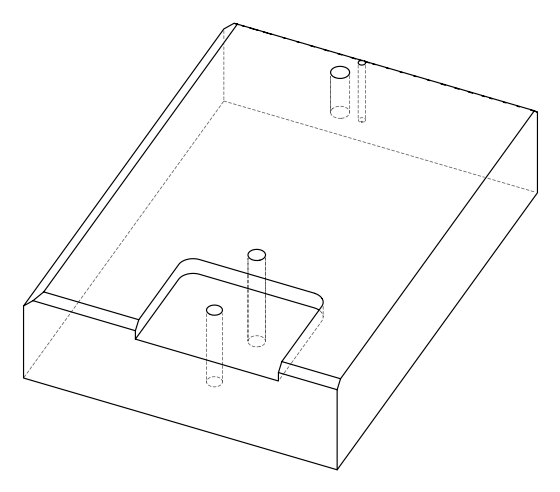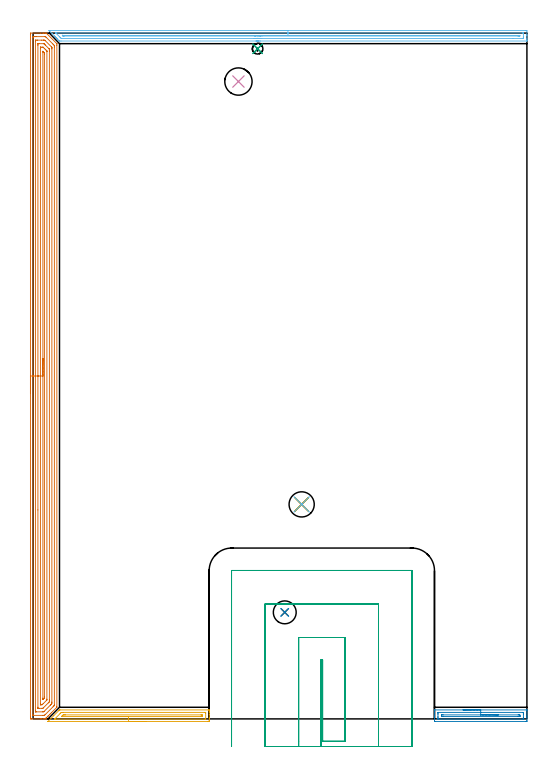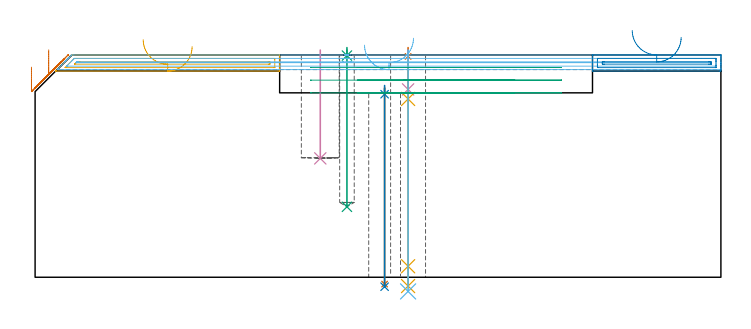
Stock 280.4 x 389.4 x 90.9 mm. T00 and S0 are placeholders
(PLAN: 15 operations, 9 tool changes, 37.6 min)
(1 SPOT_DRILL | STEP1HOLE | NXT0321_9005460120000 | 0.03 min | 2 mm3)
(2 SPOT_DRILL_1 | STEP1HOLE_1 | NXT0321_9005460120000 | 0.03 min | 1655 mm3)
(3 SPOT_DRILL_2 | STEP1POCKET | NXT0321_9005460120000 | 0.03 min | 0 mm3)
(4 DRILL_BLIND_HOLE_INTO_CENTER | STEP1HOLE | UGT0301_209 | 0.07 min | 841 mm3)
(5 GUN_DRILL_THROUGH_HOLE | STEP1HOLE | UGT0307_006 | 0.47 min | 4975 mm3)
(6 DRILL_TO_ENLARGE_THROUGH_HOLE | STEP1HOLE | UGT0301_275 | 0.4 min | 8747 mm3)
(7 DRILL_THROUGH_HOLE_INTO_CENTER | STEP1HOLE_1 | NXT0301_042 | 0.33 min | 2971 mm3)
(8 DRILL_TO_ENLARGE_THROUGH_HOLE_1 | STEP1HOLE_1 | NXT0301_101 | 0.33 min | 7408 mm3)
(9 DRILL_BLIND_HOLE_INTO_CENTER_1 | STEP1POCKET | UGT0301_455 | 0.26 min | 1703 mm3)
(10 INDEXABLE_INSERT_DRILL_BLIND_HOLE_FROM_SOLID | STEP1POCKET_1 | NXT0302_002 | 0.18 min | 7931 mm3)
(11 AREA_MILL | FG_CHAMFER_SURFACE | UGT0205_001 | 2.3 min | 2178 mm3)
(12 AREA_MILL_1 | FG_CHAMFER_SURFACE_1 | UGT0205_001 | 6.6 min | 4955 mm3)
(13 AREA_MILL_2 | FG_CHAMFER_SURFACE_2 | UGT0205_001 | 18.78 min | 43462 mm3)
(14 AREA_MILL_3 | FG_CHAMFER_SURFACE_3 | UGT0205_001 | 1.43 min | 1250 mm3)
(15 MILL_SLOT | SLOT_PARTIAL_RECTANGULAR | UGT0201_109 | Follow Part, ap 6.35, ae 75% | 6.38 min | 188990 mm3)
(TOOL NXT0321_9005460120000 | NC Spot Drill, 142deg, 12mm, Carbide, Uncoated | D12 PA142 FL30 Z2)
(TOOL UGT0301_209 | Twist Drill 9.4 mm | D9.4 PA118 FL78 Z2)
(TOOL UGT0307_006 | Gun Drill 9 mm | D9 PA130 FL24 Z1)
(TOOL UGT0301_275 | Twist Drill 14.3 mm | D14.3 PA118 FL114 Z2)
(TOOL NXT0301_042 | Carbide Drill 7.1mm [860.1-0710-057A1-MM 2214] | D7.1 PA140 FL85 Z2)
(TOOL NXT0301_101 | Carbide Drill 13mm [860.1-1300-104A1-MM 2214] | D13 PA140 FL123 Z2)
(TOOL UGT0301_455 | Carbide Drill 6.0 mm | D6 PA118 FL63 Z2)
(TOOL NXT0302_002 | Index. Insert Drill 15.5mm [880-D1550L20-05] | D15.5 PA176 FL78 Z2)
(TOOL UGT0205_001 | Chamfer Mill 20 x 3 x 45 deg. | D20 FL50 Z2)
(TOOL UGT0201_109 | End Mill 25.4 mm | D25.4 FL25 Z2)
(OP 1 SPOT_DRILL)
G17 G21 G94 G90
T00 M6
G54
G17 G0 G90 X152.5 Y121.8 S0 M3
G43 Z100.9 H0
G94 G81 G98 Z90.285 F250. R93.9
G80
M5
M2
(OP 2 SPOT_DRILL_1)
G17 G21 G94 G90
T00 M6
G54
G17 G0 G90 X142.9 Y60.5 S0 M3
G43 Z100.9 H0
G94 G81 G98 Z74.836 F250. R78.4
G80
M5
M2
(OP 3 SPOT_DRILL_2)
G17 G21 G94 G90
T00 M6
G54
G17 G0 G90 X127.5 Y380.5 S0 M3
G43 Z100.9 H0
G94 G81 G98 Z90.642 F250. R93.9
G80
M5
M2
(OP 4 DRILL_BLIND_HOLE_INTO_CENTER)
G17 G21 G94 G90
T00 M6
G54
G17 G0 G90 X152.5 Y121.8 S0 M3
G43 Z100.9 H0
G94 G81 G98 Z76.8 F250. R92.9
G80
M5
M2
(OP 5 GUN_DRILL_THROUGH_HOLE)
G17 G21 G94 G90
T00 M6
G54
G17 G0 G90 X152.5 Y121.8 M8
G43 Z100.9 H0
Z88.62
S716 M3
G94 G1 Z72.905 F125. M26
G4 X.084
Z4.5 F250.
G4 X.084
Z-3.598 F125.
G4 X.084
M5
M9
G0 Z88.62
Z100.9
M2
(OP 6 DRILL_TO_ENLARGE_THROUGH_HOLE)
G17 G21 G94 G90
T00 M6
G54
G17 G0 G90 X152.5 Y121.8 S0 M3
G43 Z100.9 H0
G94 G73 G98 Z-5.796 F250. Q13.814 R92.9
G80
M5
M2
(OP 7 DRILL_THROUGH_HOLE_INTO_CENTER)
G17 G21 G94 G90
T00 M6
G54
G17 G0 G90 X142.9 Y60.5 S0 M3
G43 Z100.9 H1
G94 G73 G98 Z-2.792 F250. Q6.516 R77.4
G80
M5
M2
(OP 8 DRILL_TO_ENLARGE_THROUGH_HOLE_1)
G17 G21 G94 G90
T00 M6
G54
G17 G0 G90 X142.9 Y60.5 S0 M3
G43 Z100.9 H1
G94 G73 G98 Z-3.866 F250. Q11.324 R77.4
G80
M5
M2
(OP 9 DRILL_BLIND_HOLE_INTO_CENTER_1)
G17 G21 G94 G90
T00 M6
G54
G17 G0 G90 X127.5 Y380.5 S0 M3
G43 Z100.9 H0
G94 G81 G98 Z28.8 F250. R92.9
G80
M5
M2
(OP 10 INDEXABLE_INSERT_DRILL_BLIND_HOLE_FROM_SOLID)
G17 G21 G94 G90
T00 M6
G54
G17 G0 G90 X116.6 Y361.9 S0 M3
G43 Z100.9 H1
G94 G81 G98 Z48.6 F250. R92.9
G80
M5
M2
(OP 11 AREA_MILL)
G17 G21 G94 G90
T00 M6
G54
G17 G0 G90 X64.2 Y-1.5 S1061 M3
G43 Z100.9 H0
Z94.3
G94 G1 X64.162 Z93.428 F250.
X64.048 Z92.564
X63.859 Z91.712
X63.597 Z90.88
X63.263 Z90.074
X62.86 Z89.3
X62.391 Z88.564
X61.86 Z87.872
X61.271 Z87.229
X60.628 Z86.64
X59.936 Z86.108
X59.2 Z85.64
X58.426 Z85.237
X57.62 Z84.903
X56.788 Z84.641
X55.936 Z84.452
X55.072 Z84.338
X54.2 Z84.3
X8.504
X8.436 Y-1.495 Z84.303
X8.419 Y-1.492 Z84.305
X8.436 Y-1.462 Z84.335
X11.716 Y1.816 Z87.616
X14.722 Y4.822 Z90.621
X14.974 Y5.076 Z90.872
X14.982 Y5.083 Z90.88
X15.004 Y5.096 Z90.887
X15.293 Y5.1 Z90.9
X99.814
X99.99 Y5.097 Z90.888
X99.993 Y5.031 Z90.823
X100. Y4.586 Z90.386
Y4.328 Z90.128
Y3.587 Z89.382
Y2.323 Z88.12
Y0.906 Z86.702
Y0.274 Z86.071
Y-0.619 Z85.178
X99.998 Y-0.88 Z84.916
X99.993 Y-1.491 Z84.306
X99.981 Y-1.493 Z84.304
X99.367 Y-1.5 Z84.3
X54.2
Y-0.086 Z85.714
X12.61
X12.511 Y-0.084 Z85.716
X12.314 Y-0.079 Z85.721
X12.283 Y-0.077 Z85.723
X12.293 Y-0.063 Z85.737
X12.323 Y-0.029 Z85.771
X12.363 Y0.013 Z85.813
X12.486 Y0.137 Z85.937
X15.293 Y2.944 Z88.744
X15.616 Y3.265 Z89.065
X15.943 Y3.587 Z89.387
X16.026 Y3.665 Z89.465
X16.095 Y3.68 Z89.48
X16.188 Y3.681 Z89.481
X16.984 Y3.685 Z89.485
X17.082 Y3.686 Z89.486
X97.578 Y3.685 Z89.485
X97.677
X97.875 Y3.681 Z89.481
X97.991 Y3.677 Z89.477
X97.994 Y3.647 Z89.447
X97.997 Y3.587 Z89.387
X98. Y3.166 Z88.966
Y0.013 Z85.813
X97.998 Y-0.04 Z85.76
X97.995 Y-0.065 Z85.735
X97.992 Y-0.074 Z85.726
X97.972 Y-0.079 Z85.721
X97.776 Y-0.084 Z85.716
X97.677 Y-0.085 Z85.715
X54.2 Y-0.086 Z85.714
Y1.328 Z87.128
X16.248 Y1.329 Z87.129
X16.188
X16.16 Y1.332 Z87.132
X16.15 Y1.335 Z87.135
Y1.341 Z87.141
X16.159 Y1.358 Z87.158
X16.168 Y1.368 Z87.168
X16.188 Y1.389 Z87.189
X16.394 Y1.594 Z87.394
X16.601 Y1.8 Z87.6
X16.845 Y2.037 Z87.837
X17.082 Y2.264 Z88.064
X17.507 Y2.269 Z88.069
X17.977 Y2.271 Z88.071
X18.399
X95.318
X95.79 Y2.267 Z88.067
X95.945 Y2.264 Z88.064
X95.99 Y2.257 Z88.057
X95.995 Y2.15 Z87.95
X95.998 Y2.01 Z87.81
X95.999 Y1.8 Z87.6
Y1.591 Z87.391
X95.99 Y1.38 Z87.18
X95.987 Y1.335 Z87.135
X95.966 Y1.333 Z87.133
X95.908 Y1.33 Z87.13
X95.79 Y1.329 Z87.129
X95.367
X54.2 Y1.328 Z87.128
X53.328 Z87.167
X52.463 Z87.28
X51.612 Z87.469
X50.78 Z87.732
X49.974 Z88.065
X49.2 Z88.468
X48.464 Z88.937
X47.772 Z89.468
X47.129 Z90.057
X46.54 Z90.701
X46.008 Z91.393
X45.54 Z92.128
X45.137 Z92.902
X44.803 Z93.708
X44.541 Z94.54
X44.352 Z95.392
X44.238 Z96.257
X44.2 Z97.128
G0 Z100.9
M5
M2
(OP 12 AREA_MILL_1)
G17 G21 G94 G90
T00 M6
G54
G17 G0 G90 X134.7 Y390.9 S1061 M3
G43 Z100.9 H0
Z94.9
G94 G1 X134.738 Z94.028 F250.
X134.852 Z93.164
X135.041 Z92.312
X135.303 Z91.48
X135.637 Z90.674
X136.04 Z89.9
X136.509 Z89.164
X137.04 Z88.472
X137.629 Z87.829
X138.272 Z87.24
X138.964 Z86.708
X139.7 Z86.24
X140.474 Z85.837
X141.28 Z85.503
X142.112 Z85.241
X142.964 Z85.052
X143.828 Z84.938
X144.7 Z84.9
X279.804 Z84.901
X280.18 Y390.896
X280.39 Y390.892 Z84.904
X280.4 Y390.527 Z85.268
Y388.776 Z87.019
Y388.195 Z87.602
Y387.9 Z87.897
Y386.148 Z89.646
Y385.559 Z90.24
Y385.151 Z90.648
Y385.025 Z90.767
X280.39 Y384.902 Z90.888
X280.25 Y384.9 Z90.9
X129.05 Y384.909 Z90.891
X128.27 Y384.916 Z90.883
X128.202 Y384.919 Z90.879
X128.161 Y384.924 Z90.875
X127.915 Y384.958 Z90.84
X127.716 Y384.986 Z90.813
X127.616 Y384.994 Z90.805
X127.604 Y384.995 Z90.804
X127.539 Y384.993 Z90.802
X127.521 Y384.994 Z90.803
X127.471 Y384.992 Z90.8
X127.463
X127.413 Y384.994 Z90.803
X127.379 Y384.993
X127.31 Y384.987 Z90.806
X127.267 Y384.985 Z90.81
X127.071 Y384.962 Z90.837
X127.044 Y384.958 Z90.84
X126.766 Y384.908 Z90.889
X126.711 Y384.906 Z90.891
X126.564 Y384.903 Z90.895
X15.838 Y384.9 Z90.9
X14.999 Y384.907 Z90.892
X14.947 Y384.955 Z90.844
X14.626 Y385.273 Z90.524
X13.887 Y386.012 Z89.786
X13.75 Y386.148 Z89.647
X13.609 Y386.29 Z89.508
X13.457 Y386.442 Z89.356
X13.312 Y386.586 Z89.209
X13.163 Y386.736 Z89.062
X13.027 Y386.872 Z88.925
X12.873 Y387.024 Z88.771
X12.717 Y387.182 Z88.616
X12.596 Y387.302 Z88.495
X12.435 Y387.462 Z88.333
X12.271 Y387.628 Z88.17
X12.166 Y387.733 Z88.065
X10.876 Y389.023 Z86.776
X9.342 Y390.558 Z85.242
X9.15 Y390.752 Z85.048
X9.019 Y390.893 Z84.906
X9.15 Y390.9 Z84.9
X144.7
Y389.486 Z86.314
X278.02 Y389.485 Z86.315
X278.192 Y389.484 Z86.316
X278.359 Y389.479 Z86.321
X278.391 Y389.476 Z86.324
X278.395 Y389.454 Z86.346
X278.397 Y389.428 Z86.372
X278.4 Y389.279 Z86.521
Y387.528 Z88.272
X278.397 Y387.024 Z88.776
X278.391 Y386.66 Z89.14
X278.372 Y386.321 Z89.479
X278.02 Y386.317 Z89.483
X277.85 Y386.315 Z89.485
X272.361
X129.808 Y386.323 Z89.477
X129.094 Y386.324 Z89.476
X128.914 Y386.325 Z89.475
X128.56 Y386.33 Z89.47
X128.202 Y386.363 Z89.437
X127.963 Y386.383 Z89.417
X127.623 Y386.402 Z89.398
X127.31 Y386.401 Z89.399
X127.067 Y386.388 Z89.412
X126.419 Y386.325 Z89.475
X126.241 Y386.323 Z89.477
X125.527 Y386.319 Z89.481
X125.354 Y386.318 Z89.482
X16.2 Y386.315 Z89.485
X16.11 Y386.316 Z89.484
X16.065 Y386.318 Z89.482
X16.047 Y386.321 Z89.479
X16.021 Y386.34 Z89.46
X15.839 Y386.514 Z89.286
X15.326 Y387.024 Z88.776
X14.947 Y387.403 Z88.397
X13.163 Y389.187 Z86.613
X12.937 Y389.42 Z86.38
X12.889 Y389.472 Z86.328
X12.886 Y389.48 Z86.32
X12.9 Y389.481 Z86.319
X12.952 Y389.483 Z86.317
X13.163 Y389.485 Z86.315
X13.332 Y389.486 Z86.314
X144.7
Y388.072 Z87.728
X275.345 Y388.071 Z87.729
X276.066 Y388.068 Z87.732
X276.237 Y388.065 Z87.735
X276.39 Y388.054 Z87.746
X276.392 Y387.9 Z87.9
X276.393 Y387.747 Z88.053
X276.237 Y387.736 Z88.064
X275.518 Y387.73 Z88.07
X275.345 Y387.729 Z88.071
X129.986 Y387.738 Z88.062
X129.258 Y387.739 Z88.061
X129.094 Y387.74 Z88.06
X128.732 Y387.745 Z88.055
X128.325 Y387.78 Z88.02
X128.202 Y387.788 Z88.012
X127.797 Y387.811 Z87.989
X127.393 Y387.819 Z87.981
X127.31 Y387.817 Z87.983
X126.914 Y387.798 Z88.002
X126.238 Y387.739 Z88.061
X126.058 Y387.737 Z88.063
X125.697 Y387.733 Z88.067
X17.622 Y387.729 Z88.071
X17.447 Y387.731 Z88.069
X17.101 Y387.736 Z88.064
X17.061 Y387.75 Z88.05
X17.037 Y387.769 Z88.031
X16.99 Y387.812 Z87.988
X16.9 Y387.9 Z87.9
X16.73 Y388.07 Z87.73
Y388.071 Z87.729
X144.7 Y388.072 Z87.728
X145.572 Z87.766
X146.437 Z87.88
X147.288 Z88.069
X148.12 Z88.332
X148.926 Z88.665
X149.7 Z89.068
X150.436 Z89.537
X151.128 Z90.068
X151.771 Z90.657
X152.36 Z91.301
X152.892 Z91.993
X153.36 Z92.728
X153.763 Z93.502
X154.097 Z94.308
X154.359 Z95.14
X154.548 Z95.992
X154.662 Z96.857
X154.7 Z97.728
G0 Z100.9
M5
M2
(OP 13 AREA_MILL_2)
G17 G21 G94 G90
T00 M6
G54
G17 G0 G90 X-1.5 Y184.7 S1061 M3
G43 Z100.9 H0
Z85.9
G94 G1 Y184.738 Z85.028 F250.
Y184.852 Z84.164
Y185.041 Z83.312
Y185.303 Z82.48
Y185.637 Z81.674
Y186.04 Z80.9
Y186.508 Z80.164
Y187.04 Z79.472
Y187.629 Z78.829
Y188.272 Z78.24
Y188.964 Z77.709
Y189.7 Z77.24
Y190.474 Z76.837
Y191.28 Z76.503
Y192.112 Z76.241
Y192.963 Z76.052
Y193.828 Z75.938
Y194.7 Z75.9
Y388.768
X-1.495 Y389.211 Z75.903
X-1.492 Y389.39 Z75.906
X-1.309 Y389.4 Z76.088
X4.237 Z81.632
X5.636 Z83.033
X6. Z83.395
X6.727 Z84.127
X7.322 Z84.722
X7.401 Y389.399 Z84.8
X7.5 Y389.39 Z84.895
X7.605 Y389.295 Z85.004
X13.498 Y383.402 Z90.898
Y383.399
X13.5 Y382.508 Z90.9
Y6.892
X13.495 Y6.603 Z90.89
X13.494 Y6.592
X10.407 Y3.505 Z87.803
X9.966 Y3.066 Z87.365
X9.525 Y2.623 Z86.921
X9.321 Y2.42 Z86.72
X9.261 Y2.361 Z86.661
X8.644 Y1.742 Z86.04
X8.417 Y1.517 Z85.817
X7.763 Y0.861 Z85.159
X7.697 Y0.796 Z85.096
X7.532 Y0.632 Z84.931
X7.469 Y0.567 Z84.865
X7.407 Y0.507 Z84.806
X7.234 Y0.334 Z84.633
X7.175 Y0.274 Z84.572
X7.118 Y0.217 Z84.517
X6.932 Y0.035 Z84.331
X6.896 Y0.008 Z84.295
X6.881 Y0. Z84.28
X6.545 Z83.943
X6. Z83.394
X4.755 Z82.152
X4.237 Z81.632
X-0.792 Z76.606
X-1.05 Y0.002 Z76.347
X-1.265 Y0.005 Z76.133
X-1.492 Y0.01 Z75.906
X-1.495 Y0.181 Z75.903
X-1.499 Y0.632 Z75.901
X-1.5 Y1.088 Z75.9
Y194.7
X-0.086 Z77.314
X-0.085 Y386.894 Z77.315
X-0.084 Y386.98 Z77.316
X-0.079 Y387.375 Z77.321
X0.306 Y387.392 Z77.706
X0.712 Y387.397 Z78.112
X1.179 Y387.4 Z78.579
X1.593 Z78.993
X6.468 Y387.399 Z83.868
X6.881 Y387.393 Z84.281
X7.019 Y387.39 Z84.419
X7.061 Y387.377 Z84.461
X7.098 Y387.345 Z84.498
X7.173 Y387.274 Z84.573
X7.471 Y386.98 Z84.871
X11.288 Y383.162 Z88.688
X11.938 Y382.508 Z89.338
X12.033 Y382.405 Z89.433
X12.079 Y382.351 Z89.479
X12.08 Y382.305 Z89.48
X12.083 Y382.103 Z89.483
X12.086 Y381.699 Z89.486
Y381.614
X12.085 Y7.871 Z89.485
X12.084 Y7.786 Z89.484
X12.081 Y7.686 Z89.481
X12.078 Y7.64 Z89.478
X12.042 Y7.6 Z89.442
X11.916 Y7.469 Z89.316
X11.758 Y7.309 Z89.158
X11.342 Y6.892 Z88.742
X6.876 Y2.426 Z84.276
X6.576 Y2.13 Z83.976
X6.492 Y2.05 Z83.892
X6.459 Y2.02 Z83.859
X6.406 Y2.008 Z83.806
X6. Y2.004 Z83.4
X5.532 Y2. Z82.932
X0.015 Y2.001 Z77.415
X-0.02 Y2.002 Z77.38
X-0.056 Y2.007 Z77.344
X-0.079 Y2.011 Z77.321
X-0.08 Y2.039 Z77.32
X-0.085 Y2.335 Z77.315
X-0.086 Y194.7 Z77.314
X1.328 Z78.728
X1.329 Y384.565 Z78.729
X1.331 Y385.191 Z78.731
X1.333 Y385.325 Z78.733
X1.335 Y385.384 Z78.735
X1.395 Y385.392 Z78.795
X1.593 Y385.396 Z78.993
X2.269 Y385.4 Z79.669
X2.475 Z79.875
X4.913 Z82.313
X5.794 Z83.194
X6. Y385.398 Z83.4
X6.206 Y385.395 Z83.606
X6.603 Y385.386 Z84.003
X6.808 Y385.191 Z84.208
X10.407 Y381.594 Z87.807
X10.618 Y381.37 Z88.018
X10.665 Y381.307 Z88.065
X10.668 Y381.167 Z88.068
X10.67 Y380.988 Z88.07
X10.671 Y380.719 Z88.071
X10.672 Y380.451 Z88.072
X10.671 Y9.575 Z88.071
X10.67 Y9.308 Z88.07
X10.664 Y8.681 Z88.064
X10.539 Y8.546 Z87.939
X10.407 Y8.409 Z87.807
X10.099 Y8.099 Z87.499
X9.787 Y7.786 Z87.187
X6.209 Y4.209 Z83.609
X6.102 Y4.106 Z83.502
X6. Y4.01 Z83.4
X5.323 Y4.001 Z82.723
X1.799 Y4. Z79.199
X1.593 Y4.003 Z78.993
X1.388 Y4.008 Z78.788
X1.335 Y4.01 Z78.735
X1.333 Y4.048 Z78.733
X1.33 Y4.119 Z78.73
X1.329 Y4.209 Z78.729
Y4.478
X1.328 Y194.7 Z78.728
X2.743 Z80.143
Y382.508
X2.747 Y383.127 Z80.147
X2.75 Y383.337 Z80.15
X2.758 Y383.39 Z80.158
X2.807 Y383.393 Z80.207
X2.917 Y383.396 Z80.317
X3.356 Y383.4 Z80.756
X6.002 Z83.402
X6.112 Y383.393 Z83.512
X6.137 Y383.39 Z83.537
X6.226 Y383.313 Z83.626
X6.42 Y383.125 Z83.82
X6.723 Y382.827 Z84.123
X6.881 Y382.67 Z84.281
X8.832 Y380.719 Z86.232
X9.025 Y380.523 Z86.425
X9.155 Y380.388 Z86.555
X9.251 Y380.286 Z86.651
X9.252 Y380.252 Z86.652
X9.255 Y380.099 Z86.655
X9.257 Y379.825 Z86.657
Y379.203
Y10.741
X9.256 Y10.469 Z86.656
X9.253 Y9.851 Z86.653
X9.25 Y9.716 Z86.65
X9.12 Y9.575 Z86.52
X8.883 Y9.333 Z86.283
X8.644 Y9.093 Z86.044
X6. Y6.45 Z83.4
X5.773 Y6.228 Z83.173
X5.554 Y6.014 Z82.954
X5.119 Y6. Z82.519
X3.356 Z80.756
X2.917 Y6.004 Z80.317
X2.807 Y6.007 Z80.207
X2.758 Y6.01 Z80.158
X2.75 Y6.042 Z80.15
X2.748 Y6.144 Z80.148
X2.744 Y6.619 Z80.144
X2.743 Y118.656 Z80.143
Y194.7
X4.157 Z81.557
Y380.883
X4.159 Y381.046 Z81.559
X4.164 Y381.371 Z81.564
X4.169 Y381.392 Z81.569
X4.176 Y381.394 Z81.576
X4.196 Y381.398 Z81.596
X4.237 Y381.399 Z81.637
X4.448 Y381.4 Z81.848
X5.119 Y381.399 Z82.519
X5.331 Y381.398 Z82.731
X5.664 Y381.39 Z83.064
X5.708 Y381.382 Z83.108
X5.773 Y381.321 Z83.173
X5.874 Y381.225 Z83.274
X6. Y381.101 Z83.4
X6.383 Y380.719 Z83.783
X6.881 Y380.221 Z84.281
X7.277 Y379.825 Z84.677
X7.763 Y379.336 Z85.163
X7.81 Y379.284 Z85.21
X7.832 Y379.259 Z85.232
X7.836 Y379.175 Z85.236
X7.841 Y379.012 Z85.241
X7.843 Y378.931 Z85.243
X7.842 Y11.2 Z85.242
X7.839 Y11.037 Z85.239
X7.833 Y10.743 Z85.233
X7.763 Y10.666 Z85.163
X7.667 Y10.566 Z85.067
X7.571 Y10.469 Z84.971
X5.782 Y8.681 Z83.182
X5.446 Y8.348 Z82.846
X5.119 Y8.027 Z82.519
X4.899 Y8.009 Z82.299
X4.237 Y8.004 Z81.637
X4.193 Y8.006 Z81.593
X4.171 Y8.009 Z81.571
X4.164 Y8.02 Z81.564
X4.162 Y8.109 Z81.562
X4.158 Y8.436 Z81.558
X4.157 Y8.599 Z81.557
Y8.681
Y194.7
X5.571 Z82.971
Y378.472
X5.572 Y378.931 Z82.972
X5.574 Y379.057 Z82.974
X5.576 Y379.062 Z82.976
X5.581 Y379.061 Z82.981
X5.627 Y379.021 Z83.027
X5.721 Y378.931 Z83.121
X6. Y378.652 Z83.4
X6.305 Y378.345 Z83.705
X6.38 Y378.265 Z83.78
X6.415 Y378.225 Z83.815
X6.422 Y378.18 Z83.822
X6.425 Y378.036 Z83.825
X6.428 Y377.602 Z83.828
X6.429 Y12.717 Z83.829
X6.426 Y12.258 Z83.826
X6.422 Y11.829 Z83.822
X6.416 Y11.776 Z83.816
X6.387 Y11.742 Z83.787
X6.306 Y11.657 Z83.706
X6.016 Y11.364 Z83.416
X6. Y11.348 Z83.4
X5.578 Y10.947 Z82.978
X5.574 Y11.364 Z82.974
X5.572 Y11.798 Z82.972
X5.571 Y194.7 Z82.971
Y195.572 Z83.009
Y196.436 Z83.123
Y197.288 Z83.312
Y198.12 Z83.574
Y198.926 Z83.908
Y199.7 Z84.311
Y200.436 Z84.78
Y201.128 Z85.311
Y201.771 Z85.9
Y202.36 Z86.543
Y202.891 Z87.235
Y203.36 Z87.971
Y203.763 Z88.745
Y204.097 Z89.551
Y204.359 Z90.383
Y204.548 Z91.235
Y204.662 Z92.1
Y204.7 Z92.971
G0 Z100.9
M5
M2
(OP 14 AREA_MILL_3)
G17 G21 G94 G90
T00 M6
G54
G17 G0 G90 X244.15 Y5.1 S1061 M3
G43 Z100.9 H0
G94 G1 X244.188 Z100.028 F250.
X244.302 Z99.163
X244.491 Z98.312
X244.753 Z97.48
X245.087 Z96.674
X245.49 Z95.9
X245.959 Z95.164
X246.49 Z94.472
X247.079 Z93.829
X247.722 Z93.239
X248.414 Z92.708
X249.15 Z92.24
X249.924 Z91.837
X250.73 Z91.503
X251.562 Z91.241
X252.414 Z91.052
X253.278 Z90.938
X254.15 Z90.9
X280.315
X280.39 Y5.096 Z90.889
X280.394 Y5.069 Z90.863
X280.4 Y4.863 Z90.661
Y1.629 Z87.427
Y0.907 Z86.7
Y-0.88 Z84.914
X280.398 Y-1.41 Z84.385
X280.394 Y-1.491 Z84.305
X279.872 Y-1.5 Z84.3
X228.428 Y-1.499 Z84.301
X227.906 Y-1.491 Z84.305
X227.902 Y-1.41 Z84.385
X227.9 Y-0.88 Z84.914
Y-0.519 Z85.276
Y0.907 Z86.7
Y1.629 Z87.427
Y1.8 Z87.597
Y4.863 Z90.661
X227.906 Y5.069 Z90.863
X227.91 Y5.096 Z90.889
X227.985 Y5.1 Z90.9
X254.15
Y3.686 Z89.486
X278.098 Y3.685 Z89.485
X278.196 Y3.683 Z89.483
X278.382 Y3.679 Z89.479
X278.39 Y3.587 Z89.387
X278.397 Y3.285 Z89.085
X278.4 Y2.693 Z88.493
Y2.389 Z88.189
Y0.907 Z86.707
Y0.602 Z86.402
X278.396 Y0.013 Z85.813
X278.393 Y-0.062 Z85.738
X278.391 Y-0.076 Z85.724
X278.358 Y-0.079 Z85.721
X278.294 Y-0.083 Z85.717
X278.195 Y-0.085 Z85.715
X230.202
X230.104 Y-0.083 Z85.717
X229.917 Y-0.079 Z85.721
X229.91 Y0.013 Z85.813
X229.903 Y0.315 Z86.115
X229.9 Y0.907 Z86.707
Y1.211 Z87.011
Y2.693 Z88.493
Y2.998 Z88.798
X229.904 Y3.587 Z89.387
X229.907 Y3.662 Z89.462
X229.909 Y3.676 Z89.476
X229.942 Y3.679 Z89.479
X230.006 Y3.683 Z89.483
X230.105 Y3.685 Z89.485
X254.15 Y3.686 Z89.486
Y2.271 Z88.071
X275.437
X275.857 Y2.27 Z88.07
X276.324 Y2.266 Z88.066
X276.381 Y2.265 Z88.065
X276.393 Y2.03 Z87.83
X276.398 Y1.877 Z87.677
X276.4 Y1.8 Z87.6
X276.398 Y1.493 Z87.293
X276.393 Y1.391 Z87.191
X276.387 Y1.334 Z87.134
X276.381 Y1.332 Z87.132
X276.324 Y1.33 Z87.13
X275.905 Y1.329 Z87.129
X275.437 Y1.328 Z87.128
X232.863 Y1.329 Z87.129
X232.443 Y1.33 Z87.13
X231.976 Y1.334 Z87.134
X231.919 Y1.335 Z87.135
X231.907 Y1.57 Z87.37
X231.902 Y1.723 Z87.523
X231.9 Y1.8 Z87.6
X231.902 Y2.107 Z87.907
X231.907 Y2.209 Z88.009
X231.913 Y2.266 Z88.066
X231.92 Y2.267 Z88.067
X231.976 Y2.27 Z88.07
X232.395 Y2.271 Z88.071
X232.863
X254.15
X255.022 Z88.11
X255.887 Z88.223
X256.738 Z88.412
X257.57 Z88.675
X258.376 Z89.008
X259.15 Z89.411
X259.886 Z89.88
X260.578 Z90.411
X261.221 Z91.
X261.81 Z91.644
X262.342 Z92.336
X262.81 Z93.071
X263.213 Z93.845
X263.547 Z94.651
X263.809 Z95.483
X263.998 Z96.335
X264.112 Z97.2
X264.15 Z98.071
G0 Z100.9
M5
M2
(OP 15 MILL_SLOT)
G17 G21 G94 G90
T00 M6
G54
G17 G0 G90 X163.5 Y-15.7 S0 M3
G43 Z100.974 H0
Z85.783
G94 G1 Y-12.7 F250.
Y33.5 F500.
X164.4
Y-12.7
X177.1
Y46.2
X150.8
Y-12.7
Y-15.7 F250.
X196.15
Y-12.7
Y65.25 F500.
X131.75
Y-12.7
Y-15.7 F250.
X215.2
Y-12.7
Y84.2 F500.
X215.195 Y84.255
X215.155 Y84.295
X215.1 Y84.3
X112.8
X112.745 Y84.295
X112.705 Y84.255
X112.7 Y84.2
Y-12.7
Y-15.7 F250.
G0 X163.5 Z80.591
G1 Y-12.7
Y33.5 F500.
X164.4
Y-12.7
X177.1
Y46.2
X150.8
Y-12.7
Y-15.7 F250.
X196.15
Y-12.7
Y65.25 F500.
X131.75
Y-12.7
Y-15.7 F250.
X215.2
Y-12.7
Y84.2 F500.
X215.195 Y84.255
X215.155 Y84.295
X215.1 Y84.3
X112.8
X112.745 Y84.295
X112.705 Y84.255
X112.7 Y84.2
Y-12.7
Y-15.7 F250.
G0 X163.5 Z75.4
G1 Y-12.7
Y33.5 F500.
X164.4
Y-12.7
X177.1
Y46.2
X150.8
Y-12.7
Y-15.7 F250.
X196.15
Y-12.7
Y65.25 F500.
X131.75
Y-12.7
Y-15.7 F250.
X215.2
Y-12.7
Y84.2 F500.
X215.195 Y84.255
X215.155 Y84.295
X215.1 Y84.3
X112.8
X112.745 Y84.295
X112.705 Y84.255
X112.7 Y84.2
Y-12.7
Y-15.7 F250.
G0 Z100.974
M5
M2
